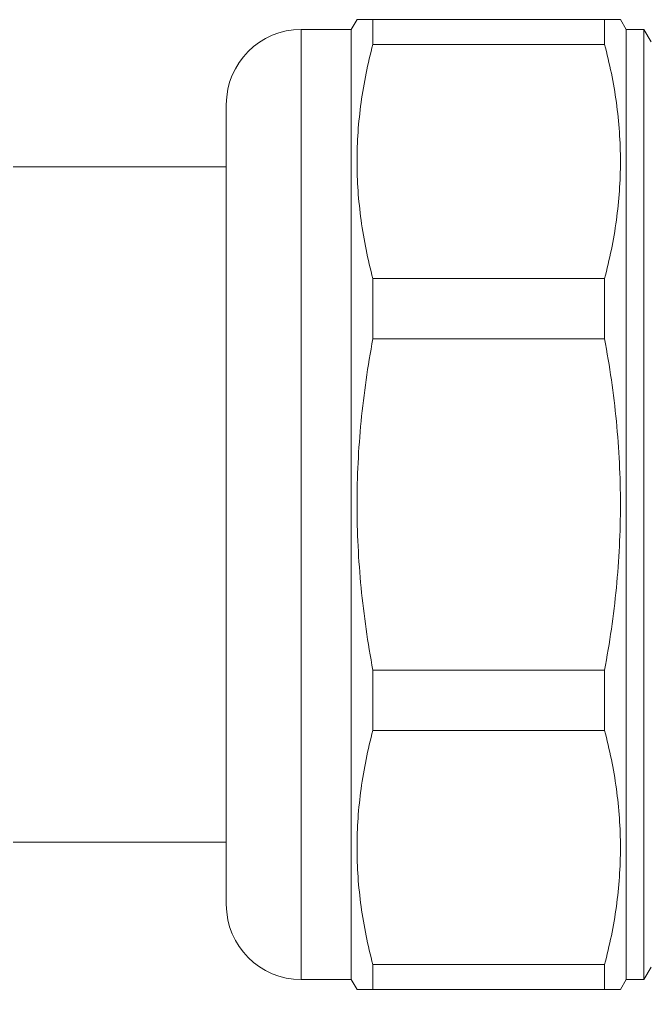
# Model space of a CAD drawing. Header units: millimetres. Extents: x 206 to 1899, y -454 to 296.
# Drawn here: x 1367.573 to 1369.144, y 51.85 to 54.275 of the extents above; entities that cross this region are included whole.
import ezdxf

# ---------------------------------------------------------------- set-up
doc = ezdxf.new("R2010")
doc.units = ezdxf.units.MM
doc.layers.add('细实线', color=7, linetype='Continuous', lineweight=15)

msp = doc.modelspace()

# ---------------------------------------------------------------- linework, layer by layer
at = {"layer": '细实线', "linetype": 'Continuous', "lineweight": 9}
for p, q in [((1368.4028, 54.2502), (1368.4172, 54.2752)), ((1369.0758, 54.2752), (1368.4172, 54.2752)), ((1368.4569, 54.2129), (1368.4569, 54.2752)), ((1369.0361, 54.2129), (1369.0361, 54.2752)), ((1369.0758, 54.2752), (1369.0903, 54.2502)), ((1368.2778, 54.2502), (1368.2778, 51.8752)), ((1368.2778, 54.2502), (1368.4028, 54.2502)), ((1368.4028, 51.8752), (1368.4028, 54.2502)), ((1369.0903, 51.8752), (1369.0903, 54.2502)), ((1369.0903, 54.2502), (1369.1347, 54.2502)), ((1369.1347, 54.2502), (1369.1347, 51.8752)), ((1369.1528, 54.219), (1369.1347, 54.2502)), ((1369.0361, 54.2129), (1368.4569, 54.2129)), ((1368.0903, 54.0627), (1368.0903, 52.0627)), ((1367.5278, 53.9065), (1368.0903, 53.9065)), ((1368.4569, 53.4768), (1368.4569, 53.6273)), ((1369.0361, 53.6273), (1368.4569, 53.6273)), ((1369.0361, 53.4768), (1369.0361, 53.6273)), ((1369.0361, 53.4768), (1368.4569, 53.4768)), ((1368.4569, 52.4982), (1368.4569, 52.6487)), ((1369.0361, 52.6487), (1368.4569, 52.6487)), ((1369.0361, 52.4982), (1369.0361, 52.6487)), ((1369.0361, 52.4982), (1368.4569, 52.4982)), ((1368.0903, 52.219), (1366.3403, 52.219)), ((1368.4569, 51.8502), (1368.4569, 51.9126)), ((1369.0361, 51.9126), (1368.4569, 51.9126)), ((1369.0361, 51.8502), (1369.0361, 51.9126)), ((1369.1528, 51.9065), (1369.1347, 51.8752)), ((1368.2778, 51.8752), (1368.4028, 51.8752)), ((1368.4028, 51.8752), (1368.4172, 51.8502)), ((1369.0758, 51.8502), (1369.0903, 51.8752)), ((1369.0903, 51.8752), (1369.1347, 51.8752)), ((1369.0758, 51.8502), (1368.4172, 51.8502))]:
    msp.add_line(p, q, dxfattribs=at)
for centre, start, end in [((1368.2778, 54.0627), 90, 180), ((1368.2778, 52.0627), 180, 270)]:
    msp.add_arc(centre, 0.1875, start, end, dxfattribs=at)
for points, knots in [([(1368.4569, 54.2129), (1368.4442, 54.165), (1368.4242, 54.068), (1368.4137, 53.9201), (1368.4242, 53.7722), (1368.4442, 53.6752), (1368.4569, 53.6273)], [0, 0, 0, 0, 0.251097, 0.5, 0.748903, 1, 1, 1, 1]), ([(1369.0361, 54.2129), (1369.0488, 54.165), (1369.0688, 54.068), (1369.0793, 53.9201), (1369.0688, 53.7722), (1369.0488, 53.6752), (1369.0361, 53.6273)], [0, 0, 0, 0, 0.251097, 0.5, 0.748903, 1, 1, 1, 1]), ([(1368.4569, 53.4768), (1368.4442, 53.4086), (1368.4242, 53.271), (1368.4172, 53.1321), (1368.4172, 53.0627)], [0, 0, 0, 0, 0.500012, 1, 1, 1, 1]), ([(1369.0361, 53.4768), (1369.0489, 53.4086), (1369.0689, 53.271), (1369.0758, 53.1321), (1369.0758, 53.0627)], [0, 0, 0, 0, 0.500012, 1, 1, 1, 1]), ([(1368.4172, 53.0627), (1368.4172, 52.9933), (1368.4242, 52.8544), (1368.4442, 52.7169), (1368.4569, 52.6487)], [0, 0, 0, 0, 0.499988, 1, 1, 1, 1]), ([(1369.0758, 53.0627), (1369.0758, 52.9933), (1369.0689, 52.8544), (1369.0489, 52.7169), (1369.0361, 52.6487)], [0, 0, 0, 0, 0.499988, 1, 1, 1, 1]), ([(1368.4569, 52.4982), (1368.4442, 52.4502), (1368.4242, 52.3533), (1368.4137, 52.2054), (1368.4242, 52.0574), (1368.4442, 51.9605), (1368.4569, 51.9126)], [0, 0, 0, 0, 0.251097, 0.5, 0.748903, 1, 1, 1, 1]), ([(1369.0361, 52.4982), (1369.0488, 52.4502), (1369.0688, 52.3533), (1369.0793, 52.2054), (1369.0688, 52.0574), (1369.0488, 51.9605), (1369.0361, 51.9126)], [0, 0, 0, 0, 0.251097, 0.5, 0.748903, 1, 1, 1, 1])]:
    msp.add_open_spline(points, degree=3, knots=knots, dxfattribs=at)

doc.saveas('drawing.dxf')
